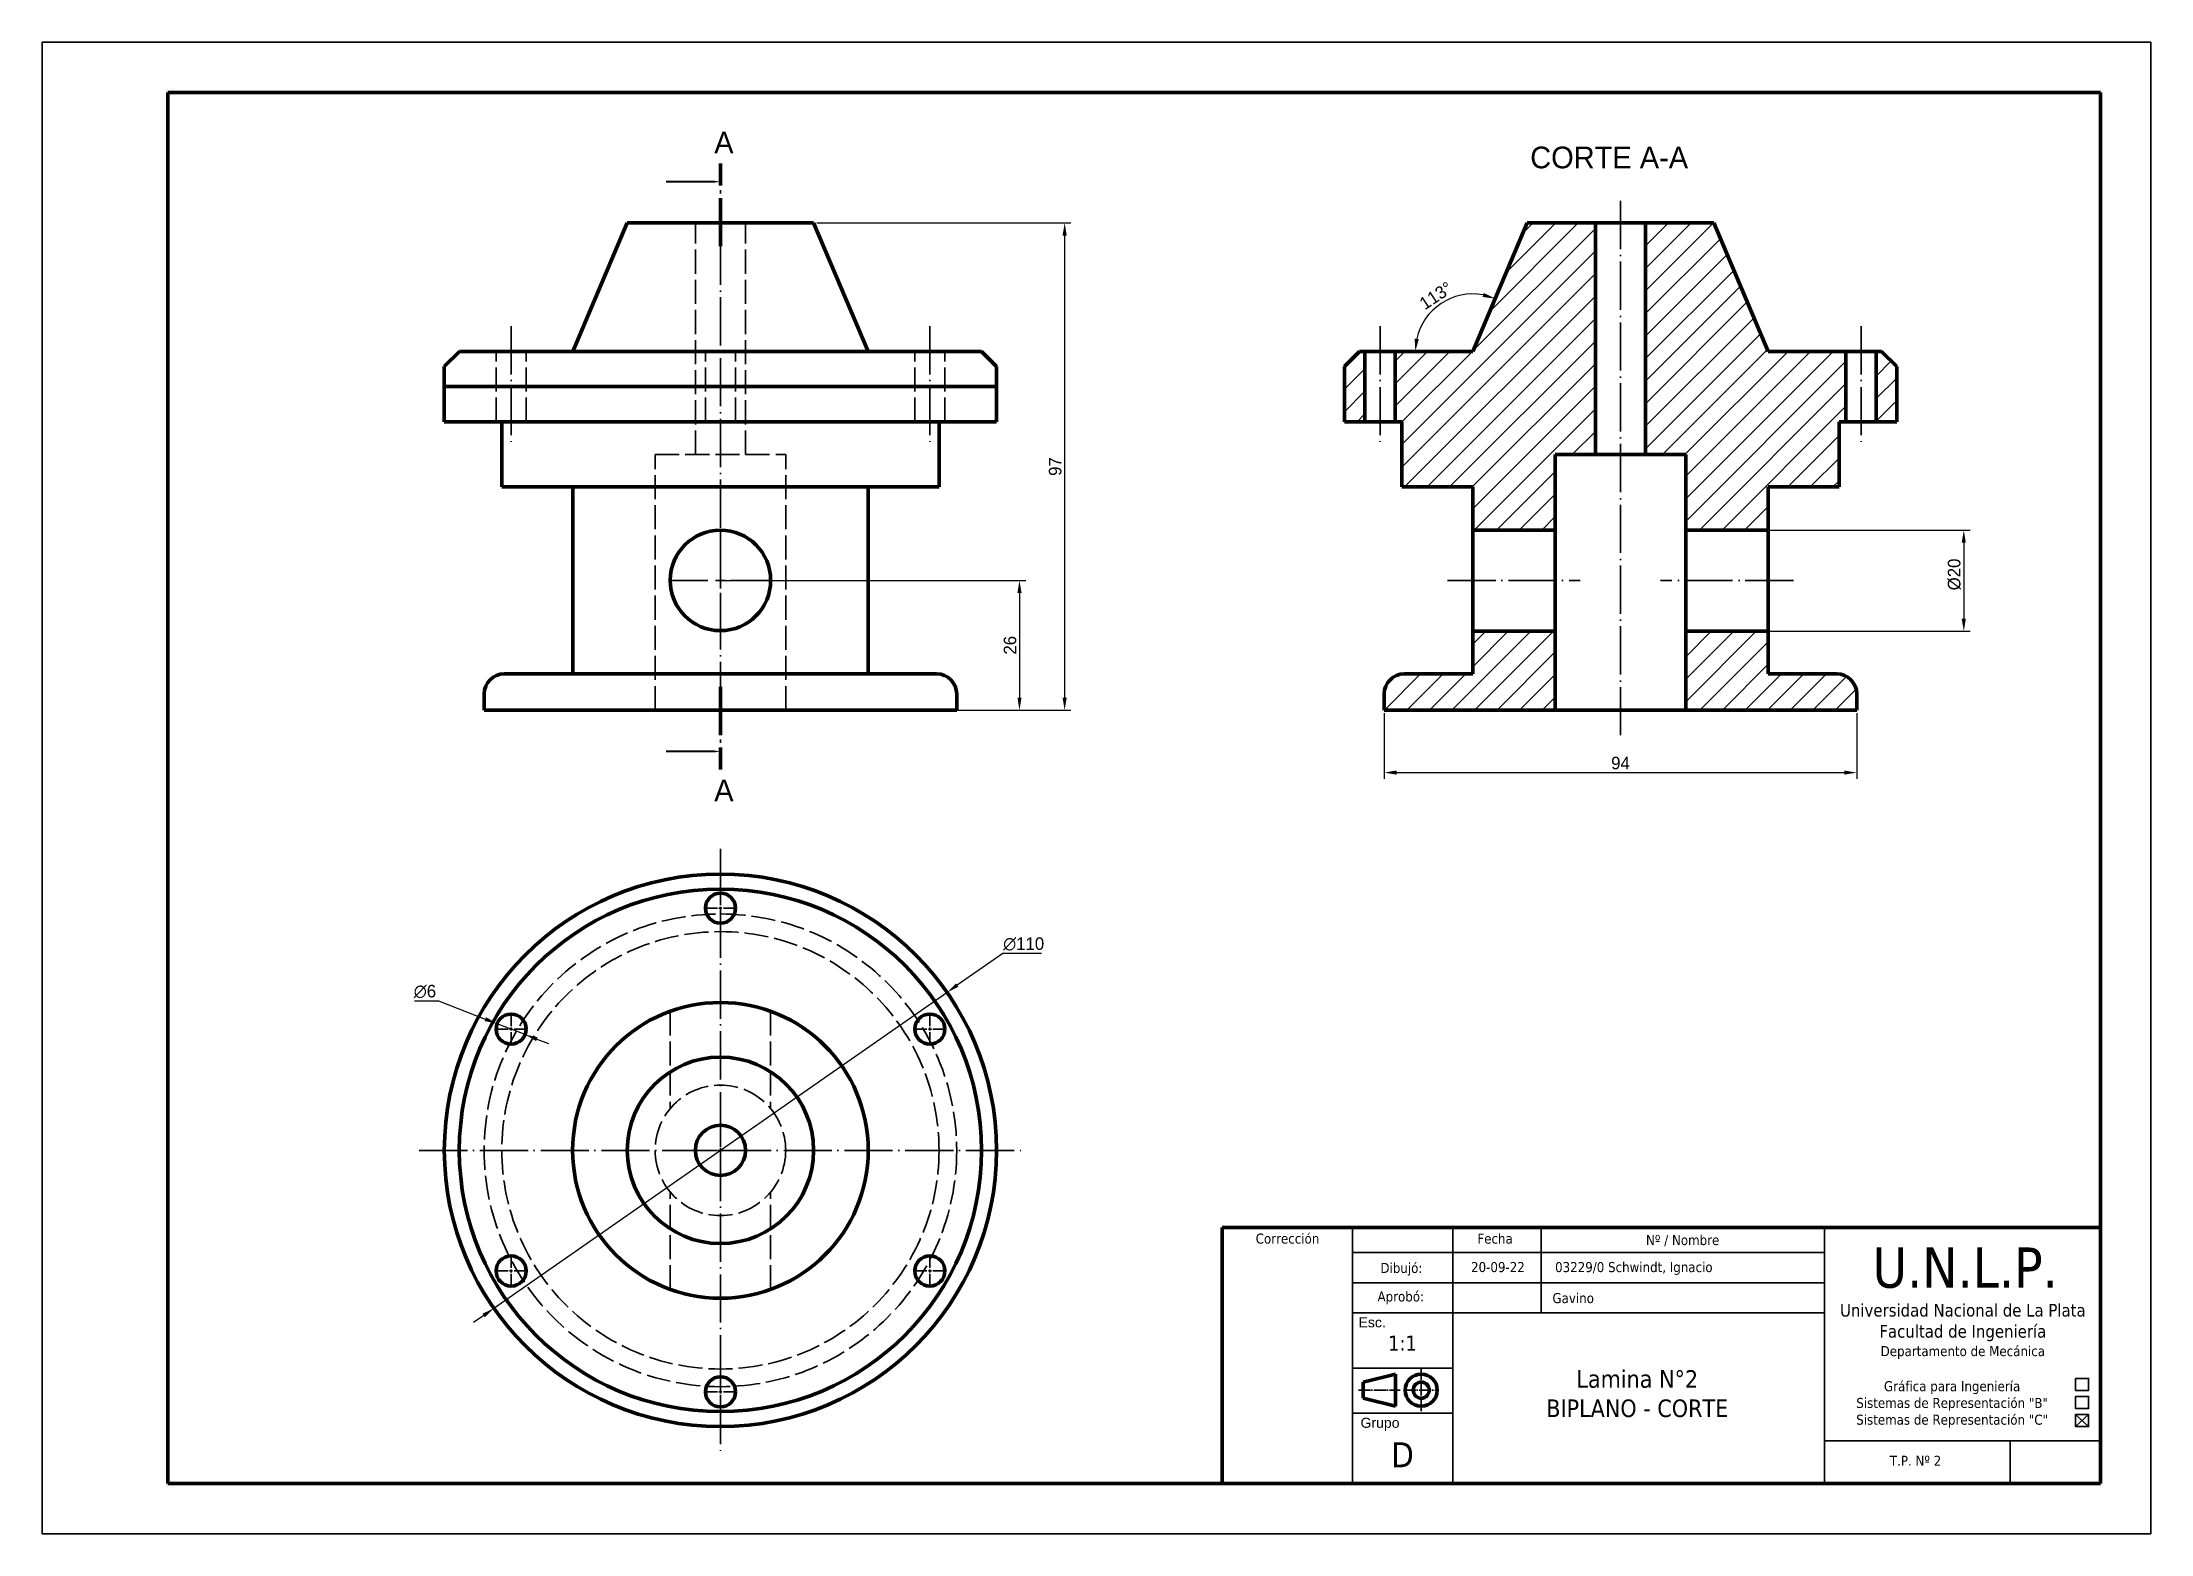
# Model space of a CAD drawing. Header units: millimetres. Extents: x 1077 to 1497, y 843 to 1140.
import ezdxf

# ---------------------------------------------------------------- set-up
doc = ezdxf.new("R2010")
doc.units = ezdxf.units.MM
doc.header["$LTSCALE"] = 0.4
for name, pattern in [('ACAD_ISO02W100', [15, 12, -3]), ('ACAD_ISO04W100', [30, 24, -3, 0, -3]), ('CENTER2', [28.575, 19.05, -3.175, 3.175, -3.175])]:
    doc.linetypes.add(name, pattern=pattern)
for name, color, linetype, lineweight in [('Contornos Ocultos', 1, 'ACAD_ISO02W100', 35), ('Contornos Visibles', 7, 'Continuous', 70), ('Cotas', 3, 'Continuous', 35), ('Ejes', 4, 'ACAD_ISO04W100', 35), ('Ind Corte', 1, 'ACAD_ISO04W100', 70), ('Rayado', 2, 'Continuous', 35), ('Rotulo LINEAS Borde', 5, 'Continuous', 70), ('Rotulo LINEAS internas', 1, 'Continuous', 35), ('TEXTO', 4, 'Continuous', 35)]:
    doc.layers.add(name, color=color, linetype=linetype, lineweight=lineweight)
doc.dimstyles.new('ISO-25', dxfattribs={"dimtxt": 2.5, "dimasz": 2.5, "dimexe": 1.25, "dimexo": 0.625, "dimtad": 1, "dimtoh": 1, "dimdec": 0, "dimtxsty": 'Standard', "dimcen": 2.5, "dimadec": 0, "dimazin": 0, "dimtfac": 1, "dimtdec": 0, "dimtmove": 0, "dimatfit": 3, "dimfxl": 1, "dimarcsym": 0})

# ---------------------------------------------------------------- blocks, each defined once
blk = doc.blocks.new('*D2')
at = {"layer": 'Cotas', "color": 0, "lineweight": -2, "transparency": 16777216}
for p, q in [((1230.95, 1104.24), (1281.57, 1104.24)), ((1280.32, 1101.74), (1280.32, 1009.74)), ((1230.95, 1007.24), (1281.57, 1007.24))]:
    blk.add_line(p, q, dxfattribs=at)
at = {"layer": 'Cotas', "color": 0, "transparency": 16777216}
for points in [[(1279.9, 1101.74), (1280.74, 1101.74), (1280.32, 1104.24)], [(1279.9, 1009.74), (1280.74, 1009.74), (1280.32, 1007.24)]]:
    blk.add_solid(points, dxfattribs=at)
at = {"layer": 'Cotas', "color": 0, "transparency": 16777216, "insert": (1278.44, 1055.74), "char_height": 2.5, "attachment_point": 5, "rotation": 90}
blk.add_mtext('97', dxfattribs=at)
blk = doc.blocks.new('*U8')
at = {"layer": 'Ejes', "color": 0, "linetype": 'CENTER2', "transparency": 16777216}
for p, q in [((0, 1), (0, 5.12)), ((-5.12, 0), (-1, 0)), ((1, 0), (5.12, 0)), ((0, -5.12), (0, -1))]:
    blk.add_line(p, q, dxfattribs=at)
at = {"layer": 'Ejes', "color": 0, "linetype": 'Continuous', "transparency": 16777216}
for p, q in [((-0.5, 0), (0.5, 0)), ((0, -0.5), (0, 0.5))]:
    blk.add_line(p, q, dxfattribs=at)
blk = doc.blocks.new('*U12')
at = {"layer": 'Ejes', "color": 0, "linetype": 'CENTER2', "transparency": 16777216}
for p, q in [((0, 2), (0, 10.12)), ((-10.12, 0), (-2, 0)), ((2, 0), (10.12, 0)), ((0, -10.12), (0, -2))]:
    blk.add_line(p, q, dxfattribs=at)
at = {"layer": 'Ejes', "color": 0, "linetype": 'Continuous', "transparency": 16777216}
for p, q in [((-1, 0), (1, 0)), ((0, -1), (0, 1))]:
    blk.add_line(p, q, dxfattribs=at)
blk = doc.blocks.new('*U17')
at = {"layer": 'Contornos Visibles'}
blk.add_circle((0, 0), 3, dxfattribs=at)
blk = doc.blocks.new('*U18')
at = {"layer": 'Contornos Visibles', "color": 0, "linetype": 'ByBlock', "lineweight": -2, "transparency": 16777216}
for p in [(755.53, 915.17), (713.83, 891.09), (797.23, 891.09), (713.83, 842.93), (797.23, 842.93), (755.53, 818.86)]:
    blk.add_blockref('*U17', p, dxfattribs=at)
blk = doc.blocks.new('*U20')
at = {"layer": 'Ejes', "color": 0, "linetype": 'CENTER2', "transparency": 16777216}
for p, q in [((-3.12, 0), (-0.6, 0)), ((0, 0.6), (0, 3.12)), ((0.6, 0), (3.12, 0)), ((0, -3.12), (0, -0.6))]:
    blk.add_line(p, q, dxfattribs=at)
at = {"layer": 'Ejes', "color": 0, "linetype": 'Continuous', "transparency": 16777216}
for p, q in [((-0.3, 0), (0.3, 0)), ((0, -0.3), (0, 0.3))]:
    blk.add_line(p, q, dxfattribs=at)
blk = doc.blocks.new('*U21')
at = {"layer": 'Ejes', "color": 0, "linetype": 'CENTER2', "transparency": 16777216}
for p, q in [((-3.12, 0), (-0.6, 0)), ((0, 0.6), (0, 3.12)), ((0.6, 0), (3.12, 0)), ((0, -3.12), (0, -0.6))]:
    blk.add_line(p, q, dxfattribs=at)
at = {"layer": 'Ejes', "color": 0, "linetype": 'Continuous', "transparency": 16777216}
for p, q in [((-0.3, 0), (0.3, 0)), ((0, -0.3), (0, 0.3))]:
    blk.add_line(p, q, dxfattribs=at)
blk = doc.blocks.new('*U22')
at = {"layer": 'Ejes', "color": 0, "linetype": 'CENTER2', "transparency": 16777216}
for p, q in [((-3.12, 0), (-0.6, 0)), ((0, 0.6), (0, 3.12)), ((0.6, 0), (3.12, 0)), ((0, -3.12), (0, -0.6))]:
    blk.add_line(p, q, dxfattribs=at)
at = {"layer": 'Ejes', "color": 0, "linetype": 'Continuous', "transparency": 16777216}
for p, q in [((-0.3, 0), (0.3, 0)), ((0, -0.3), (0, 0.3))]:
    blk.add_line(p, q, dxfattribs=at)
blk = doc.blocks.new('*U23')
at = {"layer": 'Ejes', "color": 0, "linetype": 'CENTER2', "transparency": 16777216}
for p, q in [((-3.12, 0), (-0.6, 0)), ((0, 0.6), (0, 3.12)), ((0.6, 0), (3.12, 0)), ((0, -3.12), (0, -0.6))]:
    blk.add_line(p, q, dxfattribs=at)
at = {"layer": 'Ejes', "color": 0, "linetype": 'Continuous', "transparency": 16777216}
for p, q in [((-0.3, 0), (0.3, 0)), ((0, -0.3), (0, 0.3))]:
    blk.add_line(p, q, dxfattribs=at)
blk = doc.blocks.new('*U24')
at = {"layer": 'Ejes', "color": 0, "linetype": 'CENTER2', "transparency": 16777216}
for p, q in [((-3.12, 0), (-0.6, 0)), ((0, 0.6), (0, 3.12)), ((0.6, 0), (3.12, 0)), ((0, -3.12), (0, -0.6))]:
    blk.add_line(p, q, dxfattribs=at)
at = {"layer": 'Ejes', "color": 0, "linetype": 'Continuous', "transparency": 16777216}
for p, q in [((-0.3, 0), (0.3, 0)), ((0, -0.3), (0, 0.3))]:
    blk.add_line(p, q, dxfattribs=at)
blk = doc.blocks.new('*U25')
at = {"layer": 'Ejes', "color": 0, "linetype": 'CENTER2', "transparency": 16777216}
for p, q in [((-3.12, 0), (-0.6, 0)), ((0, 0.6), (0, 3.12)), ((0.6, 0), (3.12, 0)), ((0, -3.12), (0, -0.6))]:
    blk.add_line(p, q, dxfattribs=at)
at = {"layer": 'Ejes', "color": 0, "linetype": 'Continuous', "transparency": 16777216}
for p, q in [((-0.3, 0), (0.3, 0)), ((0, -0.3), (0, 0.3))]:
    blk.add_line(p, q, dxfattribs=at)
blk = doc.blocks.new('*D29')
at = {"layer": 'Cotas', "color": 0, "lineweight": -2, "transparency": 16777216}
for p, q in [((1267.99, 958.79), (1258.93, 952.48)), ((1275.7, 958.79), (1267.99, 958.79)), ((1166.65, 888.14), (1256.88, 951.05)), ((1164.6, 886.71), (1162.55, 885.28))]:
    blk.add_line(p, q, dxfattribs=at)
at = {"layer": 'Cotas', "color": 0, "transparency": 16777216}
for points in [[(1258.69, 952.82), (1259.17, 952.14), (1256.88, 951.05)], [(1164.36, 887.05), (1164.83, 886.37), (1166.65, 888.14)]]:
    blk.add_solid(points, dxfattribs=at)
at = {"layer": 'Cotas', "color": 0, "transparency": 16777216, "insert": (1272.16, 960.67), "char_height": 2.5, "attachment_point": 5}
blk.add_mtext('∅110', dxfattribs=at)
blk = doc.blocks.new('*D30')
at = {"layer": 'Cotas', "color": 0, "lineweight": -2, "transparency": 16777216}
for p, q in [((1212.39, 1033.07), (1272.57, 1033.07)), ((1271.32, 1030.57), (1271.32, 1009.74)), ((1212.39, 1007.24), (1272.57, 1007.24))]:
    blk.add_line(p, q, dxfattribs=at)
at = {"layer": 'Cotas', "color": 0, "transparency": 16777216}
for points in [[(1270.91, 1030.57), (1271.74, 1030.57), (1271.32, 1033.07)], [(1270.91, 1009.74), (1271.74, 1009.74), (1271.32, 1007.24)]]:
    blk.add_solid(points, dxfattribs=at)
at = {"layer": 'Cotas', "color": 0, "transparency": 16777216, "insert": (1269.45, 1020.16), "char_height": 2.5, "attachment_point": 5, "rotation": 90}
blk.add_mtext('26', dxfattribs=at)
blk = doc.blocks.new('*D31')
at = {"layer": 'Cotas', "color": 0, "lineweight": -2, "transparency": 16777216}
blk.add_arc((1361.6, 1078.67), 11.43, 79.5192, 167.4395, dxfattribs=at)
at = {"layer": 'Cotas', "color": 0, "transparency": 16777216}
for points in [[(1363.8, 1090.3), (1363.56, 1089.51), (1366.07, 1089.18)], [(1350.86, 1081.11), (1350.03, 1081.2), (1350.17, 1078.67)]]:
    blk.add_solid(points, dxfattribs=at)
at = {"layer": 'Cotas', "color": 0, "transparency": 16777216, "insert": (1354.26, 1089.76), "char_height": 2.5, "attachment_point": 5, "rotation": 33.4794}
blk.add_mtext('113°', dxfattribs=at)
blk = doc.blocks.new('*D32')
at = {"layer": 'Cotas', "color": 0, "lineweight": -2, "transparency": 16777216}
for p, q in [((1412.88, 1043.07), (1460.66, 1043.07)), ((1459.41, 1040.57), (1459.41, 1025.45)), ((1412.88, 1022.95), (1460.66, 1022.95))]:
    blk.add_line(p, q, dxfattribs=at)
at = {"layer": 'Cotas', "color": 0, "transparency": 16777216}
for points in [[(1458.99, 1040.57), (1459.82, 1040.57), (1459.41, 1043.07)], [(1458.99, 1025.45), (1459.82, 1025.45), (1459.41, 1022.95)]]:
    blk.add_solid(points, dxfattribs=at)
at = {"layer": 'Cotas', "color": 0, "transparency": 16777216, "insert": (1457.53, 1034.25), "char_height": 2.5, "attachment_point": 5, "rotation": 90}
blk.add_mtext('%%C20', dxfattribs=at)
blk = doc.blocks.new('*D33')
at = {"layer": 'Cotas', "color": 0, "lineweight": -2, "transparency": 16777216}
for p, q in [((1343.97, 1006.62), (1343.97, 993.55)), ((1438.09, 1006.62), (1438.09, 993.55)), ((1346.47, 994.8), (1435.59, 994.8))]:
    blk.add_line(p, q, dxfattribs=at)
at = {"layer": 'Cotas', "color": 0, "transparency": 16777216}
for points in [[(1346.47, 995.22), (1346.47, 994.39), (1343.97, 994.8)], [(1435.59, 995.22), (1435.59, 994.39), (1438.09, 994.8)]]:
    blk.add_solid(points, dxfattribs=at)
at = {"layer": 'Cotas', "color": 0, "transparency": 16777216, "insert": (1391.03, 996.68), "char_height": 2.5, "attachment_point": 5}
blk.add_mtext('94', dxfattribs=at)
blk = doc.blocks.new('*D36')
at = {"layer": 'Cotas', "color": 0, "lineweight": -2, "transparency": 16777216}
for p, q in [((1150.82, 949.33), (1155.61, 949.33)), ((1155.61, 949.33), (1164.93, 945.71)), ((1172.86, 942.64), (1167.26, 944.81)), ((1175.19, 941.74), (1177.52, 940.83))]:
    blk.add_line(p, q, dxfattribs=at)
at = {"layer": 'Cotas', "color": 0, "transparency": 16777216}
for points in [[(1165.08, 946.1), (1164.78, 945.33), (1167.26, 944.81)], [(1175.34, 942.12), (1175.04, 941.35), (1172.86, 942.64)]]:
    blk.add_solid(points, dxfattribs=at)
at = {"layer": 'Cotas', "color": 0, "transparency": 16777216, "insert": (1152.9, 951.21), "char_height": 2.5, "attachment_point": 5}
blk.add_mtext('∅6', dxfattribs=at)

msp = doc.modelspace()

# ---------------------------------------------------------------- hatches: boundary and pattern name
at = {"layer": 'Rayado'}
h = msp.add_hatch(dxfattribs=at)
h.set_pattern_fill('ANSI31', color=256)
h.set_pattern_definition([(45, (456.2353, 47.637), (-2.245064, 2.245064), [])])
h.paths.add_polyline_path([(1435.94, 1078.67), (1420.47, 1078.67), (1409.59, 1104.24), (1396.03, 1104.24), (1396.03, 1058.13), (1404.03, 1058.13), (1404.03, 1043.07), (1420.47, 1043.07), (1420.47, 1051.67), (1434.58, 1051.67), (1434.58, 1064.67), (1435.94, 1064.67)])
h.paths.add_polyline_path([(1386.03, 1104.24), (1372.47, 1104.24), (1361.6, 1078.67), (1346.13, 1078.67), (1346.13, 1064.67), (1347.49, 1064.67), (1347.49, 1051.67), (1361.6, 1051.67), (1361.6, 1043.07), (1378.03, 1043.07), (1378.03, 1058.13), (1386.03, 1058.13)])
h.paths.add_polyline_path([(1340.13, 1078.67), (1339.03, 1078.67), (1336.03, 1075.67), (1336.03, 1071.67), (1336.03, 1064.67), (1340.13, 1064.67)])
h.paths.add_polyline_path([(1446.04, 1071.67), (1446.04, 1075.67), (1443.04, 1078.67), (1441.94, 1078.67), (1441.94, 1064.67), (1446.04, 1064.67)])
h.paths.add_polyline_path([(1378.03, 1022.95), (1361.6, 1022.95), (1361.6, 1014.47), (1347.97, 1014.47, 0.414214), (1343.97, 1010.47), (1343.97, 1007.24), (1378.03, 1007.24)])
h.paths.add_polyline_path([(1434.09, 1014.47), (1420.47, 1014.47), (1420.47, 1022.95), (1404.03, 1022.95), (1404.03, 1007.24), (1438.09, 1007.24), (1438.09, 1010.47, 0.414214)])

# ---------------------------------------------------------------- linework, layer by layer
at = {"layer": 'Contornos Ocultos'}
for p, q in [((1206.76, 1058.13), (1206.76, 1104.24)), ((1216.76, 1058.13), (1216.76, 1104.24)), ((1167.06, 1064.67), (1167.06, 1078.67)), ((1173.06, 1064.67), (1173.06, 1078.67)), ((1208.76, 1064.67), (1208.76, 1078.67)), ((1214.76, 1064.67), (1214.76, 1078.67)), ((1250.47, 1064.67), (1250.47, 1078.67)), ((1256.47, 1064.67), (1256.47, 1078.67)), ((1198.76, 1007.24), (1198.76, 1058.13)), ((1198.76, 1058.13), (1224.76, 1058.13)), ((1224.76, 1007.24), (1224.76, 1058.13)), ((1201.76, 947.28), (1201.76, 927.9)), ((1221.76, 947.28), (1221.76, 927.9)), ((1201.76, 891.91), (1201.76, 911.29)), ((1221.76, 891.91), (1221.76, 911.29))]:
    msp.add_line(p, q, dxfattribs=at)
for radius in [47.06, 43.54, 13]:
    msp.add_circle((1211.76, 919.59), radius, dxfattribs=at)
at = {"layer": 'Contornos Visibles'}
for p, q in [((1182.33, 1078.67), (1193.2, 1104.24)), ((1193.2, 1104.24), (1230.32, 1104.24)), ((1241.2, 1078.67), (1230.32, 1104.24)), ((1361.6, 1078.67), (1372.47, 1104.24)), ((1372.47, 1104.24), (1409.59, 1104.24)), ((1386.03, 1058.13), (1386.03, 1104.24)), ((1396.03, 1058.13), (1396.03, 1104.24)), ((1420.47, 1078.67), (1409.59, 1104.24)), ((1156.76, 1075.67), (1159.76, 1078.67)), ((1156.76, 1075.67), (1156.76, 1071.67)), ((1263.77, 1078.67), (1159.76, 1078.67)), ((1263.77, 1078.67), (1266.77, 1075.67)), ((1266.77, 1071.67), (1266.77, 1075.67)), ((1336.03, 1075.67), (1339.03, 1078.67)), ((1336.03, 1075.67), (1336.03, 1071.67)), ((1361.6, 1078.67), (1339.03, 1078.67)), ((1340.13, 1064.67), (1340.13, 1078.67)), ((1346.13, 1064.67), (1346.13, 1078.67)), ((1443.04, 1078.67), (1420.47, 1078.67)), ((1435.94, 1064.67), (1435.94, 1078.67)), ((1441.94, 1064.67), (1441.94, 1078.67)), ((1443.04, 1078.67), (1446.04, 1075.67)), ((1446.04, 1071.67), (1446.04, 1075.67)), ((1156.76, 1064.67), (1156.76, 1071.67)), ((1156.76, 1071.67), (1266.77, 1071.67)), ((1266.77, 1064.67), (1266.77, 1071.67)), ((1336.03, 1064.67), (1336.03, 1071.67)), ((1446.04, 1064.67), (1446.04, 1071.67)), ((1266.77, 1064.67), (1156.76, 1064.67)), ((1168.22, 1051.67), (1168.22, 1064.67)), ((1255.31, 1051.67), (1255.31, 1064.67)), ((1347.49, 1064.67), (1336.03, 1064.67)), ((1347.49, 1051.67), (1347.49, 1064.67)), ((1446.04, 1064.67), (1434.58, 1064.67)), ((1434.58, 1051.67), (1434.58, 1064.67)), ((1378.03, 1007.24), (1378.03, 1058.13)), ((1378.03, 1058.13), (1404.03, 1058.13)), ((1404.03, 1007.24), (1404.03, 1058.13)), ((1168.22, 1051.67), (1255.31, 1051.67)), ((1182.33, 1014.47), (1182.33, 1051.67)), ((1236.78, 1051.67), (1236.78, 1051.67)), ((1241.2, 1014.47), (1241.2, 1051.67)), ((1347.49, 1051.67), (1361.6, 1051.67)), ((1361.6, 1014.47), (1361.6, 1051.67)), ((1416.05, 1051.67), (1416.05, 1051.67)), ((1420.47, 1014.47), (1420.47, 1051.67)), ((1420.47, 1051.67), (1434.58, 1051.67)), ((1361.6, 1043.07), (1378.03, 1043.07)), ((1404.03, 1043.07), (1420.47, 1043.07)), ((1361.6, 1022.95), (1378.03, 1022.95)), ((1404.03, 1022.95), (1420.47, 1022.95)), ((1254.82, 1014.47), (1168.7, 1014.47)), ((1361.6, 1014.47), (1347.97, 1014.47)), ((1434.09, 1014.47), (1420.47, 1014.47)), ((1164.7, 1010.47), (1164.7, 1007.24)), ((1258.82, 1010.47), (1258.82, 1007.24)), ((1343.97, 1010.47), (1343.97, 1007.24)), ((1438.09, 1010.47), (1438.09, 1007.24)), ((1164.7, 1007.24), (1258.82, 1007.24)), ((1343.97, 1007.24), (1438.09, 1007.24)), ((1339.79, 873.44), (1346.19, 875.04)), ((1339.79, 870.24), (1346.19, 868.64))]:
    msp.add_line(p, q, dxfattribs=at)
for points in [[(1346.19, 868.64), (1346.19, 875.04)], [(1339.79, 873.44), (1339.79, 870.24)]]:
    msp.add_lwpolyline(points, dxfattribs=at)
for centre, radius in [((1211.76, 1033.07), 10), ((1211.76, 919.59), 55), ((1211.76, 919.59), 52.01), ((1211.76, 919.59), 29.44), ((1211.76, 919.59), 18.56), ((1211.76, 919.59), 5), ((1351.34, 871.84), 3.2), ((1351.34, 871.84), 1.6)]:
    msp.add_circle(centre, radius, dxfattribs=at)
for centre, start, end in [((1168.7, 1010.47), 90, 180), ((1254.82, 1010.47), 0, 90), ((1347.97, 1010.47), 90, 180), ((1434.09, 1010.47), 0, 90)]:
    msp.add_arc(centre, 4, start, end, dxfattribs=at)
at = {"layer": 'Cotas', "color": 3}
for p, q in [((1496.66, 1140.24), (1076.66, 1140.24)), ((1076.66, 1140.24), (1076.66, 843.24)), ((1496.66, 843.24), (1496.66, 1140.24)), ((1076.66, 843.24), (1496.66, 843.24))]:
    msp.add_line(p, q, dxfattribs=at)
at = {"layer": 'Cotas'}
msp.add_line((1311.66, 853.24), (1486.66, 853.24), dxfattribs=at)
at = {"layer": 'Ejes'}
for p, q in [((1391.03, 1002.24), (1391.03, 1109.24)), ((1211.76, 1007.24), (1211.76, 1104.24)), ((1170.06, 1083.67), (1170.06, 1059.67)), ((1253.47, 1083.67), (1253.47, 1059.67)), ((1343.13, 1083.67), (1343.13, 1059.67)), ((1438.94, 1083.67), (1438.94, 1059.67)), ((1356.6, 1033.07), (1383.03, 1033.07)), ((1425.47, 1033.07), (1399.03, 1033.07)), ((1211.76, 979.59), (1211.76, 859.59)), ((1151.76, 919.59), (1271.76, 919.59))]:
    msp.add_line(p, q, dxfattribs=at)
at = {"layer": 'Ejes', "ltscale": 0.25}
for p, q in [((1351.34, 867.68), (1351.34, 876)), ((1338.83, 871.84), (1347.15, 871.84)), ((1347.84, 871.84), (1354.84, 871.84))]:
    msp.add_line(p, q, dxfattribs=at)
at = {"layer": 'Ind Corte'}
for p, q in [((1211.76, 1099.61), (1211.76, 1116.05)), ((1211.76, 1011.87), (1211.76, 995.43))]:
    msp.add_line(p, q, dxfattribs=at)
for points in [[(1211.76, 1112.46, 0, 1.6, 0), (1206.67, 1112.46, 0.4, 0.4, 0), (1200.9, 1112.46, 0.4, 0.4, 0)], [(1211.76, 999.02, 0, 1.6, 0), (1206.67, 999.02, 0.4, 0.4, 0), (1200.9, 999.02, 0.4, 0.4, 0)]]:
    msp.add_lwpolyline(points, format="xyseb", dxfattribs=at)
at = {"layer": 'Rotulo LINEAS Borde'}
for p, q in [((1486.66, 1130.24), (1101.66, 1130.24)), ((1101.66, 1130.24), (1101.66, 853.24)), ((1486.66, 853.24), (1486.66, 1130.24)), ((1311.66, 904.24), (1311.66, 853.24)), ((1311.66, 904.24), (1486.66, 904.24)), ((1486.66, 853.24), (1101.66, 853.24))]:
    msp.add_line(p, q, dxfattribs=at)
at = {"layer": 'Rotulo LINEAS internas'}
for p, q in [((1337.66, 904.24), (1337.66, 853.24)), ((1357.66, 904.24), (1357.66, 853.24)), ((1375.21, 904.24), (1375.21, 887.24)), ((1431.66, 904.24), (1431.66, 853.24)), ((1431.66, 899.24), (1337.66, 899.24)), ((1431.66, 893.24), (1337.66, 893.24)), ((1431.66, 887.24), (1337.66, 887.24)), ((1357.66, 876.24), (1337.66, 876.24)), ((1357.66, 876.24), (1357.66, 867.24)), ((1481.68, 871.78), (1481.68, 874.19)), ((1337.66, 867.24), (1357.66, 867.24)), ((1484.26, 866.98), (1481.68, 864.57)), ((1481.68, 866.98), (1484.26, 864.57)), ((1431.66, 861.74), (1486.66, 861.74)), ((1468.66, 861.74), (1468.66, 853.24))]:
    msp.add_line(p, q, dxfattribs=at)
for points in [[(1481.68, 874.19), (1484.26, 874.19), (1484.26, 871.78), (1481.68, 871.78)], [(1481.68, 870.58), (1484.26, 870.58), (1484.26, 868.18), (1481.68, 868.18)], [(1481.68, 866.98), (1484.26, 866.98), (1484.26, 864.57), (1481.68, 864.57)]]:
    msp.add_lwpolyline(points, close=True, dxfattribs=at)

# ---------------------------------------------------------------- block references
at = {"layer": 'Contornos Visibles'}
msp.add_blockref('*U18', (456.24, 52.64), dxfattribs=at)
at = {"layer": 'Ejes', "linetype": 'CENTER2'}
for name, p in [('*U12', (1211.76, 1033.07)), ('*U20', (1211.76, 967.8)), ('*U22', (1170.06, 943.72)), ('*U21', (1253.47, 943.72)), ('*U8', (1211.76, 919.59)), ('*U23', (1170.06, 895.57)), ('*U24', (1253.47, 895.57)), ('*U25', (1211.76, 871.49))]:
    msp.add_blockref(name, p, dxfattribs=at)

# ---------------------------------------------------------------- texts
at = {"layer": 'Ind Corte'}
msp.add_text('CORTE A-A', height=4.32, dxfattribs=at).set_placement((1373.05, 1115.12))
at = {"layer": 'Ind Corte', "char_height": 4.32}
for insert, attachment_point in [((1210.52, 1122.4), 1), ((1210.52, 989.09), 7)]:
    msp.add_mtext_dynamic_manual_height_columns('A', width=4.7053, gutter_width=15, heights=[0], dxfattribs=dict(at, insert=insert, attachment_point=attachment_point))
at = {"layer": 'TEXTO', "attachment_point": 5}
for s, insert, char_height, width in [('{\\fTahoma|b0|i0|c0|p0;Corrección}', (1324.71, 902), 2, 19.4631), ('{\\fTahoma|b0|i0|c0|p0;\\H0.7937x;Fecha}', (1366.05, 901.99), 2.52, 17.4427), ('{\\fTahoma|b0|i0|c0|p34;Nº / Nombre }', (1403.41, 901.6), 2, 55), ('{\\fTahoma|b0|i0|c0|p0;\\H1.6x;U.N.L.P.}', (1459.67, 896.17), 5, 35.4565), ('{\\fTahoma|b0|i0|c0|p34;Dibujó:}', (1347.39, 895.89), 2, 19.4631), ('{\\fTahoma|b0|i0|c0|p34;20-09-22}', (1366.62, 896.33), 2, 20.2884), ('{\\fTahoma|b0|i0|c0|p34;03229/0 Schwindt, Ignacio}', (1393.69, 896.06), 2, 55), ('{\\fTahoma|b0|i0|c0|p34;Aprobó:}', (1347.27, 890.21), 2, 19.4631), ('{\\fTahoma|b0|i0|c0|p34;Gavino}', (1381.61, 890.15), 2, 55), ('{\\fArial|b0|i0|c0|p0;Esc.}', (1341.57, 885.33), 2, 19.4631), ('{\\fTahoma|b0|i0|c0|p34;Universidad Nacional de La Plata\\PFacultad de Ingeniería\\P\\H0.79365x;Departamento de Mecánica}', (1459.22, 883.53), 2.52, 55), ('{\\fTahoma|b0|i0|c0|p34;1:1}', (1347.6, 881.19), 3, 55), ('{\\fTahoma|b0|i0|c0|p34;Lamina N°2\\PBIPLANO - CORTE}', (1394.37, 871.12), 3.5, 55), ('{\\fTahoma|b0|i0|c0|p34;Gráfica para Ingeniería\\PSistemas de Representación "B" \\PSistemas de Representación "C"}', (1457.08, 869.01), 2, 55), ('{\\fArial|b0|i0|c0|p34;Grupo}', (1343.13, 865.04), 2, 19.4631), ('{\\fTahoma|b0|i0|c0|p34;D}', (1347.6, 858.97), 5, 55), ('{\\fTahoma|b0|i0|c0|p34;T.P. Nº 2}', (1449.8, 857.78), 2, 23.2265)]:
    msp.add_mtext(s, dxfattribs=dict(at, insert=insert, char_height=char_height, width=width))

# ---------------------------------------------------------------- dimensions: what is measured, and where the dimension line sits
at = {"layer": 'Cotas'}
dim = msp.add_linear_dim(base=(1280.32, 1007.24), p1=(1230.32, 1104.24), p2=(1230.32, 1007.24), angle=90, dimstyle='ISO-25', dxfattribs=at)
dim.commit()
dim.dimension.update_dxf_attribs({"geometry": '*D2', "text_midpoint": (1280.32, 1055.74), "dimtype": 160})
dim = msp.add_angular_dim_2l(base=(1358.71, 1089.73), line1=((1361.6, 1078.67), (1339.03, 1078.67)), line2=((1361.6, 1078.67), (1372.47, 1104.24)), dimstyle='ISO-25', dxfattribs=at)
dim.commit()
dim.dimension.update_dxf_attribs({"geometry": '*D31', "text_midpoint": (1354.26, 1089.76)})
dim = msp.add_linear_dim(base=(1459.41, 1022.95), p1=(1412.25, 1043.07), p2=(1412.25, 1022.95), angle=90, dimstyle='ISO-25', override={"dimpost": '%%C<>'}, dxfattribs=at)
dim.commit()
dim.dimension.update_dxf_attribs({"geometry": '*D32', "text_midpoint": (1459.41, 1034.25), "dimtype": 160})
dim = msp.add_linear_dim(base=(1271.32, 1007.24), p1=(1211.76, 1033.07), p2=(1211.76, 1007.24), angle=90, dimstyle='ISO-25', dxfattribs=at)
dim.commit()
dim.dimension.update_dxf_attribs({"geometry": '*D30', "text_midpoint": (1269.45, 1020.16)})
dim = msp.add_linear_dim(base=(1438.09, 994.8), p1=(1343.97, 1007.24), p2=(1438.09, 1007.24), dimstyle='ISO-25', dxfattribs=at)
dim.commit()
dim.dimension.update_dxf_attribs({"geometry": '*D33', "text_midpoint": (1391.03, 996.68)})
for p1, p2, picture, middle in [((1166.65, 888.14), (1256.88, 951.05), '*D29', (1272.16, 958.79)), ((1172.86, 942.64), (1167.26, 944.81), '*D36', (1152.9, 949.33))]:
    dim = msp.add_diameter_dim_2p(p1=p1, p2=p2, dimstyle='ISO-25', dxfattribs=at)
    dim.commit()
    dim.dimension.update_dxf_attribs({"geometry": picture, "text_midpoint": middle, "dimtype": 163})

doc.saveas('drawing.dxf')
